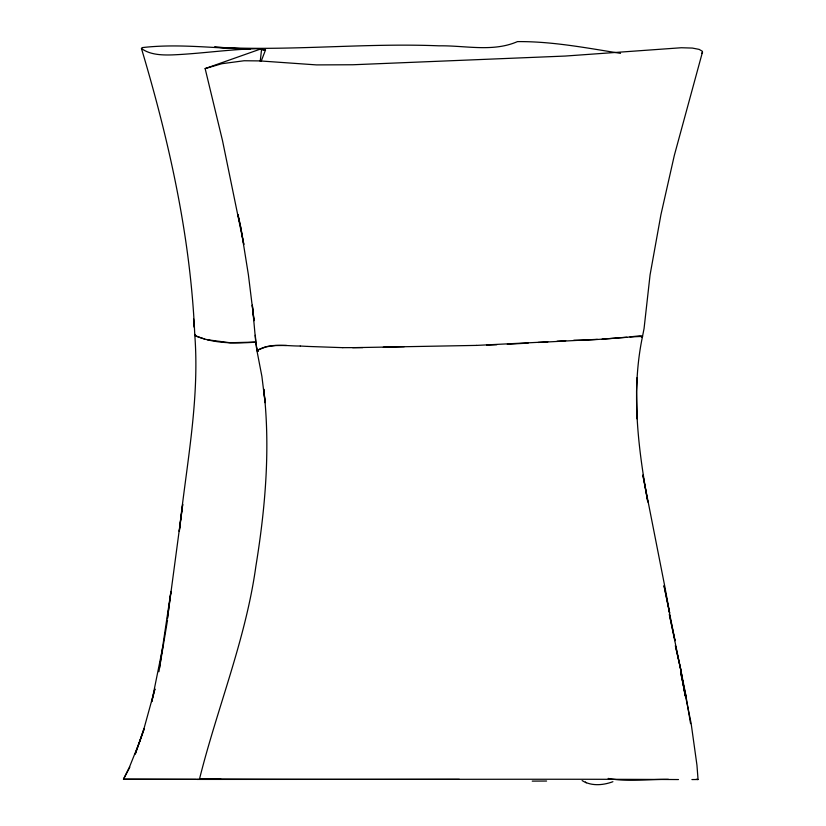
<?xml version="1.0" encoding="UTF-8"?>
<svg xmlns="http://www.w3.org/2000/svg" width="826" height="826" viewBox="0 0 826 826"><rect width="100%" height="100%" fill="white"/><g stroke="black" fill="none" stroke-linecap="round" stroke-linejoin="round"><path stroke-width="1.24" d="M642.535 336.389C630.981 391.121 638.116 447.589 647.832 502.001L642.865 475.012L664.6 585.458L669.649 612.985L664.011 585.655L675.038 640.697L669.359 614.451L680.469 668.327L685.229 696.05L680.459 668.162L675.379 645.643L680.469 668.327M637.094 377.616L636.567 391.214L637.083 418.875M252.353 305.475L254.047 320.674L248.399 274.79L241.12 229.473L243.825 244.486L222.524 140.688L205.137 68.589L221.915 63.695L244.093 60.752L259.705 60.907L316.523 64.903L352.847 64.758L565.232 56.054L681.336 47.743L692.364 48.073L699.126 49.384L702.255 51.202L702.492 52.42L701.532 53.473M260.221 61.351L261.656 48.641C231.827 48.879 202.06 53.669 172.2 54.898C161.896 55.208 149.898 54.846 141.452 48.486L142.186 47.609C177.9 43.417 214.295 48.352 250.206 49.106M158.902 671.745L167.513 620.13M159.48 668.058L170.941 591.437L167.461 618.447L182.711 504.335L179.294 531.407C186.087 466.267 199.768 401.002 194.812 335.253M162.691 647.605L151.788 701.635L154.927 688.894L144.044 728.408L135.247 754.086L144.178 728.738L139.821 741.325M630.011 336.874L639.882 335.81L642.494 336.151L641.42 337.153L642.514 336.44L644.063 328.541L650.072 274.862L660.934 214.657L674.315 155.443L702.544 51.842M678.487 779.548C518.842 778.732 359.134 779.971 199.52 778.959C217.269 707.799 245.735 639.417 255.864 566.326C265.383 507.866 270.556 448.084 263.711 389.036L265.074 402.2M139.718 741.583L129.496 766.982L123.477 779.217L196.351 779.383M261.119 61.372L265.528 49.952L261.987 49.746M261.656 48.641L205.137 68.589M129.837 767.168L123.456 779.248L221.11 779.341M254.718 342.243C234.77 343.492 213.624 343.771 195.05 335.552L195.184 334.437M204.621 339.063L196.134 336.161L194.771 335.015L195.277 334.551M258.393 350.823L257.165 350.699C269.637 342.48 286.044 346.177 300.127 346.011M612.902 781.706C603.083 785.35 591.333 786.362 582.113 780.57M199.52 778.959L206.428 778.897M258.373 351.071L257.392 350.916L258.899 349.522L266.344 346.765L275.337 345.557L286.539 345.464M626.789 337.307L602.133 339.187M681.027 674.161L691.114 723.277L696.948 765.175L698.053 779.507L691.899 779.568M538.077 342.46L597.322 339.331M547.803 341.84L476.365 345.413M254.935 342.088L230.103 342.759L207.367 339.744M557.023 341.241L565.707 340.704M528.134 343.11L507.319 344.266M573.771 340.25C596.558 340.539 620.409 336.987 642.514 336.44M486.617 345.113L496.787 344.752M668.451 779.331C648.41 779.176 627.946 782.139 608.153 778.422M476.437 345.402L352.63 347.674M383.305 347.188L404.255 346.683M459.339 779.341L197.022 779.424M362.82 347.591L342.79 347.653M342.862 347.663L307.922 346.435M263.133 49.859L265.528 49.952M248.585 49.116L214.492 47.123C289.327 51.418 364.194 42.725 439.05 45.833C465.007 45.368 492.864 52.379 517.448 41.61C552.067 41.29 586.419 47.949 620.512 53.339M300.272 346.032L307.768 346.424M696.266 779.29L698.063 779.548M141.452 48.486C169.278 141.731 190.672 237.506 194.771 335.015M256.432 347.24L257.402 351.102L255.864 343.306L252.343 305.197M680.985 673.964L685.921 695.833L680.459 668.162M237.847 214.502L241.151 229.349L238.022 214.564M257.01 351.06L261.894 376.357L265.125 402.665M685.859 695.482L690.577 723.628M256.452 347.323L255.275 335.294M193.986 327.075L193.614 318.96M532.233 781.107A289.048 0.589 -0.4 0 1 546.585 781.035M585.458 782.305L586.264 782.645L585.458 782.305"/></g></svg>
